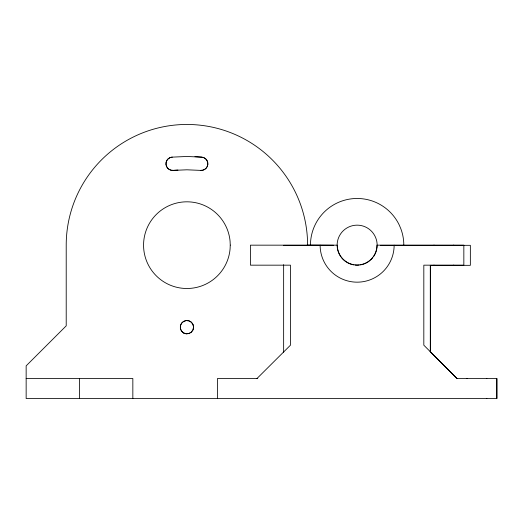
<?xml version="1.0" encoding="UTF-8"?>
<svg xmlns="http://www.w3.org/2000/svg" width="523" height="523" viewBox="0 0 523 523"><rect width="100%" height="100%" fill="white"/><g stroke="black" fill="none" stroke-linecap="round" stroke-linejoin="round"><path stroke-width="0.78" d="M217.424 398.533L217.424 378.554L257.8 378.534M256.97 378.528L290.455 345.187L290.455 265.168L250.432 265.168L250.432 245.163L337.289 245.163A19.848 19.848 0 0 0 357.137 265.011A19.848 19.848 0 0 0 376.985 245.163L463.842 245.163L463.842 265.168L423.82 265.168L423.82 345.187L457.017 378.528L430.344 351.848L430.344 265.331L470.354 265.331L470.354 245.326L380.332 245.326M283.643 245.326L333.654 245.326L307.602 245.163A120.695 120.695 0 0 0 186.907 124.461A120.695 120.695 0 0 0 66.212 245.163L66.212 325.849L26.15 365.858L26.15 398.533L496.85 398.533L496.85 378.528L456.997 378.521L430.122 351.554M306.648 245.326L307.602 245.163M172.034 157.142L186.907 156.475L201.786 157.142A6.642 6.642 0 0 1 207.821 164.34A6.642 6.642 0 0 1 200.629 170.387L186.907 169.805L173.191 170.38A6.642 6.642 0 0 1 165.994 164.346A6.642 6.642 0 0 1 172.034 157.142A6.642 6.642 0 0 0 165.994 164.346A6.642 6.642 0 0 0 173.191 170.38L177.938 170.067M433.835 245.163L434.175 245.163M453.5 245.163L453.84 245.163M433.835 265.168L434.175 265.168M453.5 265.168L453.84 265.168M26.15 378.528L132.842 378.528L132.842 398.533M466.843 378.528L467.183 378.528M486.508 378.528L486.848 378.528M486.508 398.533L486.848 398.533M194.955 156.665L201.786 157.148A6.642 6.642 0 0 1 207.827 164.346A6.642 6.642 0 0 1 200.623 170.38M496.85 378.528L496.85 398.526M430.344 265.331L430.344 351.848M283.643 264.677L283.643 352.502M79.496 378.528L79.496 398.533M394.146 245.163A37.009 37.009 0 0 1 357.137 282.172A37.009 37.009 0 0 1 320.128 245.163M310.459 245.156A46.678 46.678 0 0 1 399.193 224.903L400.84 228.76A46.678 46.678 0 0 1 403.815 245.156M338.414 252.204A20.005 20.005 0 0 1 354.849 225.282A20.005 20.005 0 0 1 376.972 247.771M376.874 248.418A20.005 20.005 0 0 1 376.462 250.334M376.279 250.968A20.005 20.005 0 0 1 373.396 256.813M372.598 257.852A20.005 20.005 0 0 1 370.33 260.199M369.316 261.029A20.005 20.005 0 0 1 362.942 264.305M362.315 264.481A20.005 20.005 0 0 1 360.393 264.899M359.098 265.069A20.005 20.005 0 0 1 355.176 265.069M353.881 264.899A20.005 20.005 0 0 1 351.959 264.481M351.332 264.305A20.005 20.005 0 0 1 347.135 262.481M346.572 262.147A20.005 20.005 0 0 1 341.264 257.336M340.878 256.813A20.005 20.005 0 0 1 338.656 252.812M230.251 245.091L230.081 248.981A43.344 43.344 0 0 1 164.183 282.067A43.344 43.344 0 0 1 164.065 208.324A43.344 43.344 0 0 1 230.074 241.208L230.251 245.097M183.573 332.955A6.668 6.668 0 0 0 193.575 327.176A6.668 6.668 0 0 0 183.573 321.403A6.668 6.668 0 0 0 183.573 332.955A6.668 6.668 0 0 0 193.575 327.182A6.668 6.668 0 0 0 183.573 321.403A6.668 6.668 0 0 0 183.573 332.955"/></g></svg>
